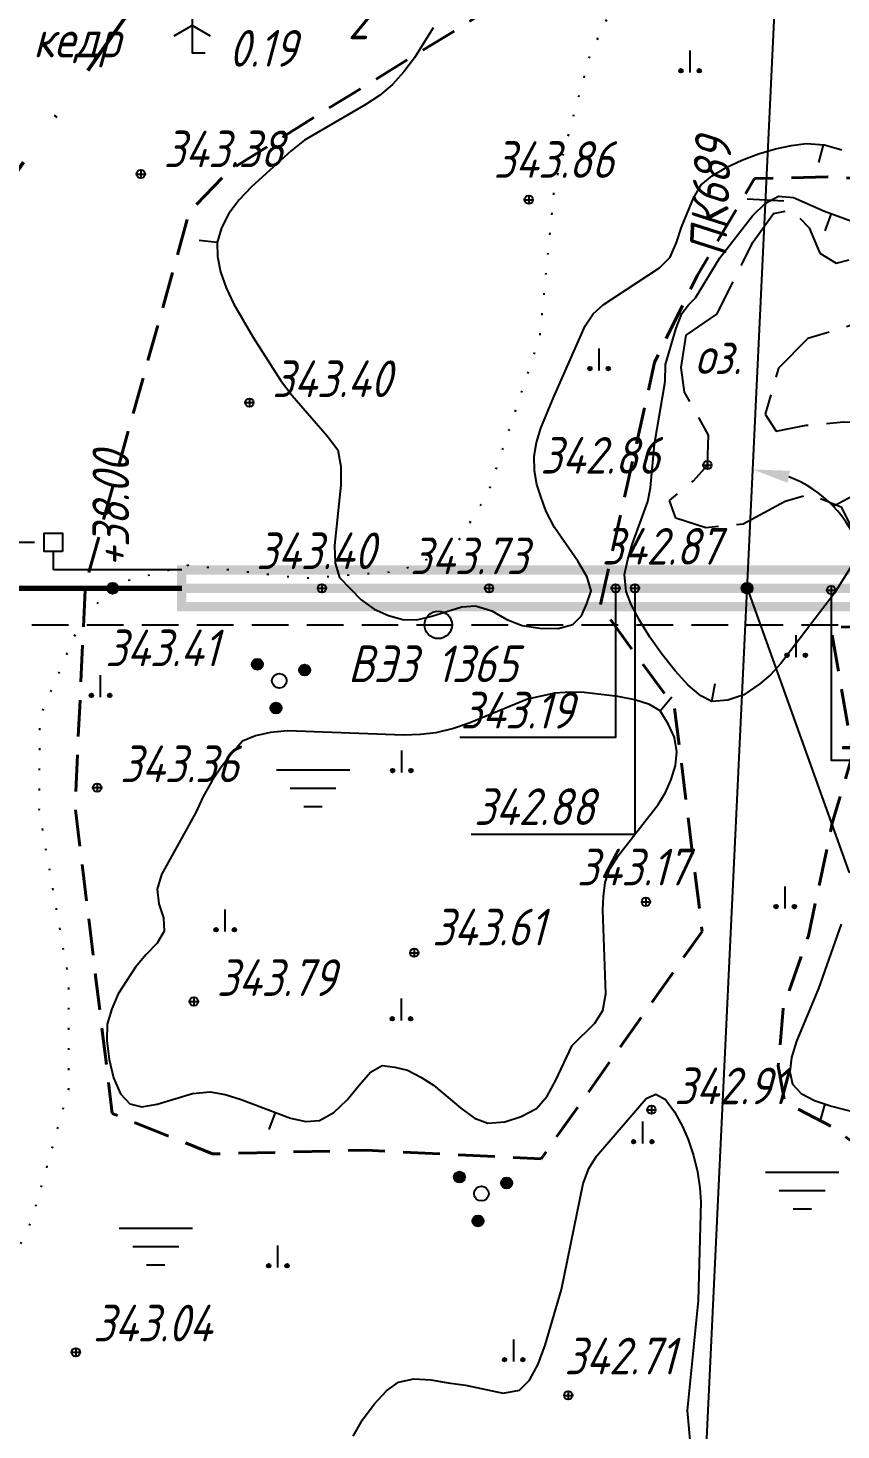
# Model space of a CAD drawing. Extents: x 27 to 1288, y -35 to 667.
# Drawn here: x 356.9 to 401.3, y 303.9 to 380.4 of the extents above; entities that cross this region are included whole.
import ezdxf
from ezdxf.enums import TextEntityAlignment as Align

# ---------------------------------------------------------------- set-up
doc = ezdxf.new("R2010")
doc.units = 0
doc.header["$PDMODE"] = 34
for name, pattern in [('ACAD_ISO10W100', [18, 12, -3, 0, -3]), ('IZ_HIDDEN', [3, 2, -1]), ('ИИDash_40_10', [5, 4, -1]), ('ИИDot', [1, 0, -1])]:
    doc.linetypes.add(name, pattern=pattern)
for name, color, linetype, lineweight in [('ИИ_БОЛОТО_025', 3, 'Continuous', 25), ('ИИ_ГЕОФИЗИКА_025', 7, 'Continuous', 25), ('ИИ_ГИДРОГРАФИЯ_025', 3, 'Continuous', 25), ('ИИ_ГИДРОЛОГИЯ_025', 150, 'Continuous', 25), ('ИИ_ГРАНИЦА_025', 7, 'Continuous', 25), ('ИИ_КОНТУР_025', 7, 'ИИDot', 25), ('ИИ_ОТМЕТКА_025', 7, 'Continuous', 25), ('ИИ_ПИКЕТАЖ_025', 7, 'Continuous', 25), ('ИИ_РАЗМЕР_025', 7, 'Continuous', 25), ('ИИ_РЕЛЬЕФ_025', 34, 'Continuous', 25), ('ИИ_ТЕКСТ_025', 7, 'Continuous', 25), ('ИИ_ТРАССА_АД_025', 1, 'Continuous', 25), ('ИИ_ТРАССА_ТРУБ_025', 7, 'Continuous', 25), ('ИИ_УГОДЬЯ_025', 7, 'Continuous', 25)]:
    doc.layers.add(name, color=color, linetype=linetype, lineweight=lineweight)
doc.layers.add('ТХ-Л', color=140, linetype='Continuous')
doc.styles.add('VNIPISIMPLEXCUR', font='simplex.shx', dxfattribs={"width": 0.8, "oblique": 15})
doc.dimstyles.new('Алекс', dxfattribs={"dimtxt": 2.5, "dimasz": 2.5, "dimexe": 1.33, "dimexo": 1, "dimgap": 1, "dimtad": 1, "dimdec": 0, "dimlfac": 100, "dimrnd": 1, "dimzin": 0, "dimdsep": 46, "dimtxsty": 'Standard', "dimblk": 'OBLIQUE', "dimcen": 2.5, "dimdle": 1.33, "dimadec": 0, "dimazin": 0, "dimtfac": 1, "dimtdec": 0, "dimtofl": 0, "dimtmove": 0, "dimatfit": 3, "dimfxl": 1, "dimtolj": 1, "dimtzin": 0, "dimarcsym": 0})
doc.dimstyles.new('ИИ-1000-м-dm$0', dxfattribs={"dimtxt": 2.5, "dimasz": 2.5, "dimexe": 1.25, "dimexo": 0, "dimgap": 1, "dimtad": 1, "dimtoh": 1, "dimzin": 1, "dimdsep": 46, "dimtxsty": 'VNIPISIMPLEXCUR', "dimblk": 'OBLIQUE', "dimcen": 2.5, "dimaunit": 1, "dimazin": 0, "dimtfac": 1, "dimtmove": 1, "dimatfit": 2, "dimfxl": 1, "dimarcsym": 0})
doc.dimstyles.new('ИИ-1000-м-dm$2', dxfattribs={"dimtxt": 2.5, "dimasz": 2.5, "dimexe": 1.25, "dimexo": 0, "dimgap": 1, "dimtad": 2, "dimtoh": 1, "dimzin": 1, "dimdsep": 46, "dimtxsty": 'VNIPISIMPLEXCUR', "dimcen": 2.5, "dimaunit": 1, "dimazin": 0, "dimtfac": 1, "dimtmove": 1, "dimatfit": 2, "dimfxl": 1, "dimarcsym": 0})

# ---------------------------------------------------------------- blocks, each defined once
blk = doc.blocks.new('ИИ05407')
at = {"linetype": 'Continuous', "lineweight": 25}
h = blk.add_hatch(color=0, dxfattribs=at)
edge = h.paths.add_edge_path()
edge.add_arc((-0.5, 0.1), 0.1, 0, 360)
h = blk.add_hatch(color=0, dxfattribs=at)
edge = h.paths.add_edge_path()
edge.add_arc((0.5, 0.1), 0.1, 0, 360)
at = {"color": 0, "linetype": 'Continuous', "lineweight": 25}
blk.add_lwpolyline([(0, 0), (0, 1.2)], dxfattribs=at)
for centre in [(-0.5, 0.1), (0.5, 0.1)]:
    blk.add_circle(centre, 0.1, dxfattribs=at)
blk = doc.blocks.new('ИИ05468')
at = {"color": 0, "linetype": 'Continuous', "lineweight": 25}
for points in [[(-2, 1), (2, 1)], [(-1.25, 0), (1.25, 0)], [(-0.5, -1), (0.5, -1)]]:
    blk.add_lwpolyline(points, dxfattribs=at)
blk = doc.blocks.new('PICKET')
at = {"color": 0, "linetype": 'Continuous', "lineweight": 25}
for p, q in [((-0.23, 0), (0.23, 0)), ((0, 0.23), (0, -0.23))]:
    blk.add_line(p, q, dxfattribs=at)
blk.add_circle((0, 0), 0.23, dxfattribs=at)
at = {"color": 0, "linetype": 'Continuous', "style": 'VNIPISIMPLEXCUR', "oblique": 15, "width": 0.8}
blk.add_attdef('OTMETKA', (1.25, 0.3), '', height=2, dxfattribs=at)
at = {"color": 8, "linetype": 'Continuous', "style": 'VNIPISIMPLEXCUR', "oblique": 15, "width": 0.8, "flags": 1}
blk.add_attdef('NOMER', (1.25, -2.7), '', height=2, dxfattribs=at)
blk = doc.blocks.new('ИИ053672А')
at = {"color": 0, "linetype": 'Continuous'}
for points in [[(0.7, 3.096), (0, 3.5), (-0.7, 3.096)], [(0, 3.5), (0, 0), (0.7, 0)], [(0.85, 2.009), (0, 2.5), (-0.85, 2.009)], [(1, 0.923), (0, 1.5), (-1, 0.923)]]:
    blk.add_lwpolyline(points, dxfattribs=at)
at = {"color": 0, "linetype": 'Continuous', "style": 'VNIPISIMPLEXCUR', "oblique": 15, "width": 0.8}
blk.add_attdef('RACE1', text='', height=2, dxfattribs=at).set_placement((-2, 2.25), align=Align.RIGHT)
blk.add_attdef('HEIGHT', (2, 2.25), '', height=2, dxfattribs=at)
blk.add_attdef('DISTANCE', text='', height=2, dxfattribs=at).set_placement((8.5, 1.75), align=Align.MIDDLE_LEFT)
blk.add_attdef('RACE2', text='', height=2, dxfattribs=at).set_placement((-2, 1.25), align=Align.TOP_RIGHT)
blk.add_attdef('THICKNESS', text='', height=2, dxfattribs=at).set_placement((2, 1.25), align=Align.TOP_LEFT)
blk = doc.blocks.new('ИИ15001')
at = {"color": 0, "linetype": 'Continuous', "lineweight": 25}
blk.add_lwpolyline([(0, 1), (0, -1)], dxfattribs=at)
at = {"color": 0, "linetype": 'Continuous', "lineweight": 25, "style": 'VNIPISIMPLEXCUR', "oblique": 15, "width": 0.8}
blk.add_attdef('STATIONING', text='', height=2, dxfattribs=at).set_placement((0, 2), align=Align.CENTER)
at = {"color": 7, "linetype": 'Continuous', "lineweight": 25, "style": 'VNIPISIMPLEXCUR', "oblique": 15, "width": 0.8}
blk.add_attdef('HEIGHT', text='', height=2, dxfattribs=at).set_placement((0, -2), align=Align.TOP_CENTER)
blk = doc.blocks.new('ИИ15002')
at = {"linetype": 'Continuous', "lineweight": 25}
h = blk.add_hatch(color=0, dxfattribs=at)
edge = h.paths.add_edge_path()
edge.add_arc((0, 0), 0.3, 0, 360)
at = {"color": 0, "linetype": 'Continuous', "lineweight": 25}
blk.add_circle((0, 0), 0.3, dxfattribs=at)
at = {"color": 0, "linetype": 'Continuous', "style": 'VNIPISIMPLEXCUR', "oblique": 15, "width": 0.8}
blk.add_attdef('STATIONING', (1, 1.3), '', height=2, rotation=90, dxfattribs=at)
at = {"color": 7, "linetype": 'Continuous', "style": 'VNIPISIMPLEXCUR', "oblique": 15, "width": 0.8}
blk.add_attdef('HEIGHT', text='', height=2, dxfattribs=at).set_placement((0, -1.3), align=Align.TOP_CENTER)
blk = doc.blocks.new('ИИ150022')
at = {"linetype": 'Continuous', "lineweight": 25}
h = blk.add_hatch(color=0, dxfattribs=at)
edge = h.paths.add_edge_path()
edge.add_arc((0, 0), 0.3, 0, 360)
at = {"color": 0, "linetype": 'Continuous', "lineweight": 25}
blk.add_circle((0, 0), 0.3, dxfattribs=at)
at = {"color": 0, "linetype": 'Continuous', "style": 'VNIPISIMPLEXCUR', "oblique": 15, "width": 0.8}
for tag, p in [('STATIONING1', (1, 4.7)), ('STATIONING2', (1, 1.3))]:
    blk.add_attdef(tag, p, '', height=2, dxfattribs=at)
at = {"color": 7, "linetype": 'Continuous', "style": 'VNIPISIMPLEXCUR', "oblique": 15, "width": 0.8}
blk.add_attdef('HEIGHT', text='', height=2, dxfattribs=at).set_placement((0, -1.3), align=Align.TOP_CENTER)
blk = doc.blocks.new('ИИ053296')
at = {"color": 0, "linetype": 'Continuous', "lineweight": 25}
blk.add_lwpolyline([(0, 0), (1, 0)], dxfattribs=at)
blk = doc.blocks.new('*D39')
at = {"layer": 'Defpoints', "color": 0, "transparency": 16777216}
for p in [(400.908, 449.847), (399.589, 355.38), (299.105, 349.863), (438.723, 349.861), (391.42, 249.785)]:
    blk.add_point(p, dxfattribs=at)
at = {"layer": 'ИИ_РАЗМЕР_025', "color": 0, "lineweight": -2, "transparency": 16777216}
for p, q in [((408.369, 358.373), (415.625, 360.505)), ((400.865, 354.343), (408.369, 358.373))]:
    blk.add_line(p, q, dxfattribs=at)
blk.add_arc((396.166, 349.862), 6.493, 17.71807, 69.56616, dxfattribs=at)
at = {"layer": 'ИИ_РАЗМЕР_025', "color": 0, "transparency": 16777216}
for points in [[(398.366, 355.62), (398.5, 356.273), (396.474, 356.348)], [(402.681, 351.889), (402.022, 351.786), (402.659, 349.862)]]:
    blk.add_solid(points, dxfattribs=at)
at = {"layer": 'ИИ_РАЗМЕР_025', "color": 0, "transparency": 16777216, "insert": (411.76, 361.132), "char_height": 2, "attachment_point": 5, "rotation": 16.37319, "style": 'VNIPISIMPLEXCUR'}
blk.add_mtext("87°17'", dxfattribs=at)
blk = doc.blocks.new('ИИ053951')
at = {"linetype": 'Continuous', "lineweight": 25}
h = blk.add_hatch(color=0, dxfattribs=at)
edge = h.paths.add_edge_path()
edge.add_arc((-1.403, 0.53), 0.3, 0, 360)
h = blk.add_hatch(color=0, dxfattribs=at)
edge = h.paths.add_edge_path()
edge.add_arc((1.16, 0.95), 0.3, 0, 360)
h = blk.add_hatch(color=0, dxfattribs=at)
edge = h.paths.add_edge_path()
edge.add_arc((0.243, -1.48), 0.3, 0, 360)
at = {"color": 0, "linetype": 'Continuous', "lineweight": 25}
for centre, radius in [((-1.403, 0.53), 0.3), ((1.16, 0.95), 0.3), ((0, 0), 0.4), ((0.243, -1.48), 0.3)]:
    blk.add_circle(centre, radius, dxfattribs=at)
blk = doc.blocks.new('ИИ22001')
at = {"color": 0, "linetype": 'Continuous', "lineweight": 25}
blk.add_circle((0, 0), 0.75, dxfattribs=at)
at = {"color": 0, "linetype": 'Continuous', "style": 'VNIPISIMPLEXCUR', "oblique": 15, "width": 0.8}
blk.add_attdef('NUMBER', (1.7, -1), '', height=2, dxfattribs=at)
blk = doc.blocks.new('_Oblique')
at = {"color": 0, "linetype": 'ByBlock', "lineweight": -2}
blk.add_line((-0.5, -0.5), (0.5, 0.5), dxfattribs=at)
blk = doc.blocks.new('*D52')
at = {"layer": 'Defpoints', "color": 0, "transparency": 16777216}
for p in [(342.407, 352.362), (358.286, 352.362), (358.286, 349.863)]:
    blk.add_point(p, dxfattribs=at)
at = {"layer": 'ТХ-Л', "color": 0, "lineweight": -2, "transparency": 16777216}
for p, q in [((342.407, 352.362), (342.407, 364.744)), ((357.286, 352.362), (341.077, 352.362)), ((342.407, 348.533), (342.407, 352.362)), ((357.286, 349.863), (341.077, 349.863))]:
    blk.add_line(p, q, dxfattribs=at)
at = {"layer": 'ТХ-Л', "color": 0, "lineweight": -2, "transparency": 16777216, "xscale": 2.5, "yscale": 2.5, "zscale": 2.5}
for p, rotation in [((342.407, 352.362), 90), ((342.407, 349.863), 270)]:
    blk.add_blockref('_Oblique', p, dxfattribs=dict(at, rotation=rotation))
at = {"layer": 'ТХ-Л', "color": 0, "transparency": 16777216, "insert": (340.157, 360.473), "char_height": 2.5, "attachment_point": 5, "rotation": 90, "style": 'VNIPISIMPLEXCUR'}
blk.add_mtext('\\A1;2.50', dxfattribs=at)
blk = doc.blocks.new('*D56')
at = {"layer": 'Defpoints', "color": 0, "transparency": 16777216}
for p in [(264.127, 349.863, 0.1), (323.314, 349.862, -342.96), (323.314, 241.522)]:
    blk.add_point(p, dxfattribs=at)
at = {"layer": 'ТХ-Л', "color": 0, "lineweight": -2, "transparency": 16777216}
for p, q in [((264.127, 349.863), (264.127, 240.272)), ((323.314, 349.862), (323.314, 240.272)), ((264.127, 241.522), (323.314, 241.522)), ((293.721, 241.522), (296.777, 232.635)), ((296.777, 232.635), (396.842, 232.635))]:
    blk.add_line(p, q, dxfattribs=at)
at = {"layer": 'ТХ-Л', "color": 0, "lineweight": -2, "transparency": 16777216, "xscale": 2.5, "yscale": 2.5, "zscale": 2.5, "rotation": 180}
blk.add_blockref('_Oblique', (264.127, 241.522), dxfattribs=at)
at = {"layer": 'ТХ-Л', "color": 0, "lineweight": -2, "transparency": 16777216, "xscale": 2.5, "yscale": 2.5, "zscale": 2.5}
blk.add_blockref('_Oblique', (323.314, 241.522), dxfattribs=at)
at = {"layer": 'ТХ-Л', "color": 0, "transparency": 16777216, "insert": (346.81, 235.302), "char_height": 2.5, "attachment_point": 5, "style": 'VNIPISIMPLEXCUR'}
blk.add_mtext('Укрепление береговой траншеи трехмерными георешетками', dxfattribs=at)

msp = doc.modelspace()

# ---------------------------------------------------------------- linework, layer by layer
at = {"layer": 'ИИ_ГЕОФИЗИКА_025', "linetype": 'IZ_HIDDEN', "flags": 128}
msp.add_lwpolyline([(120.134, 347.863), (299.105, 347.863), (438.723, 347.861)], dxfattribs=at)
at = {"layer": 'ИИ_ГИДРОГРАФИЯ_025', "linetype": 'ИИDash_40_10', "flags": 128}
msp.add_lwpolyline([(392.842, 363.675), (394.508, 364.826), (396.497, 368.768), (397.61, 370.324), (398.591, 370.52), (399.548, 369.533), (400.14, 368.154), (401.018, 367.606), (402.406, 367.945), (403.971, 368.022), (405.333, 367.692), (405.869, 366.72), (405.408, 365.752), (404.215, 365.253), (402.72, 364.49), (399.475, 363.488), (397.881, 361.881), (397.14, 359.358), (397.741, 358.434), (399.389, 358.764), (401.419, 358.938), (403.073, 358.902), (404.095, 357.854), (404.321, 354.383), (403.857, 352.821), (402.779, 352.386), (401.935, 353.05), (401.336, 354.264), (399.594, 354.983), (398.233, 354.594), (395.957, 353.353), (393.907, 353.166), (392.274, 353.687), (391.936, 354.659), (393.247, 355.727), (393.998, 356.586), (394.065, 358.227), (392.756, 360.563), (392.569, 361.905)], close=True, dxfattribs=at)
at = {"layer": 'ИИ_ГИДРОЛОГИЯ_025', "linetype": 'IZ_HIDDEN', "lineweight": 40, "flags": 128}
msp.add_lwpolyline([(438.252, 391.639), (432.796, 393.803), (430.198, 393.977), (425.002, 393.977), (421.191, 395.102), (416.342, 397.266), (408.374, 398.478), (401.1, 399.171), (395.73, 399.171), (391.833, 395.535), (386.955, 384.693), (381.153, 380.884), (373.012, 375.863), (367.903, 372.659), (365.738, 370.409), (360.066, 350.078), (359.493, 337.956), (361.529, 321.199), (367.001, 318.983), (375.378, 319.189), (384.923, 318.708), (393.712, 331.133), (392.201, 343.351), (388.15, 348.911), (391.112, 362.184), (393.45, 366.946), (396.568, 372.227), (400.552, 372.313), (404.276, 372.14), (407.999, 369.629), (409.558, 367.032), (409.385, 363.136), (407.133, 359.587), (406.874, 355.431), (406.874, 350.063), (408.086, 347.207), (407.653, 346.947), (405.315, 347.899), (403.323, 347.813), (400.725, 347.726), (401.937, 340.849), (400.811, 337.04), (399.512, 330.893), (398.126, 326.91), (397.866, 323.794), (398.213, 321.802), (400.724, 320.504), (402.63, 319.119), (405.314, 314.79), (407.566, 313.924), (408.605, 315.309), (411.117, 318.08), (412.502, 325.352), (415.966, 331.066), (418.478, 336.434), (421.249, 339.637), (430.895, 347.019), (440.768, 355.503)], dxfattribs=at)
at = {"layer": 'ИИ_ГРАНИЦА_025', "color": 150, "linetype": 'ACAD_ISO10W100', "lineweight": 50, "flags": 128}
msp.add_lwpolyline([(404.551, 449.826), (378.09, 403.643), (354.025, 369.331), (340.765, 352.073), (337.745, 338.489), (334.581, 316.346), (421.044, 251.408)], dxfattribs=at)
at = {"layer": 'ИИ_КОНТУР_025', "flags": 128}
msp.add_lwpolyline([(385.675, 396.401), (388.14, 393.982), (390.08, 391.714), (390.15, 387.9), (390.206, 385.392), (389.373, 382.749), (387.598, 379.024), (385.642, 371.787), (384.84, 363.57), (381.997, 354.992), (380.168, 352.054), (377.184, 350.773), (371.921, 350.389), (365.697, 351.115), (361.824, 350.14), (359.883, 348.229), (357.565, 342.845), (357.528, 337.71), (359.143, 328.487), (359.136, 322.516), (357.127, 315.364), (354.481, 309.801), (350.757, 303.71), (346.958, 294.534), (345.606, 288.683), (344.711, 283.709), (346.899, 277.436), (350.618, 270.869), (355.677, 265.574), (367.052, 249.786)], dxfattribs=at)
at = {"layer": 'ИИ_ОТМЕТКА_025'}
for points, elevation in [([(388.991, 349.862), (388.991, 341.72), (380.486, 341.72)], 343.19), ([(390.041, 349.862), (390.041, 336.412), (381.109, 336.412)], 342.88), ([(400.75, 349.766), (400.75, 340.486), (409.664, 340.486)], 342.93)]:
    msp.add_lwpolyline(points, dxfattribs=dict(at, elevation=elevation))
at = {"layer": 'ИИ_ПИКЕТАЖ_025', "elevation": 342.87}
msp.add_lwpolyline([(396.166, 349.862), (401.721, 334.388), (450.534, 334.388)], dxfattribs=at)
at = {"layer": 'ИИ_РЕЛЬЕФ_025'}
for points, elevation in [([(379.037, 380.458), (378.008, 378.816), (377.438, 378.048), (376.817, 377.359), (376.107, 376.766), (375.323, 376.245), (372.018, 374.324), (371.289, 373.745), (369.114, 371.777), (368.446, 371.062), (367.884, 370.317), (367.484, 369.538), (367.256, 368.733), (367.262, 367.968), (367.437, 367.14), (367.749, 366.268), (368.167, 365.372), (369.187, 363.587), (370.698, 361.23), (371.343, 360.384), (373.257, 358.188), (373.828, 357.411), (374.005, 356.516), (373.999, 355.484), (373.657, 352.19), (373.691, 351.234), (373.928, 350.452), (375.104, 349.224), (375.811, 348.719), (376.599, 348.369), (377.372, 348.15), (378.145, 348.144), (378.966, 348.344), (380.601, 348.852), (381.342, 348.908), (382.236, 348.622), (383.055, 348.165), (383.898, 347.833), (384.863, 347.686), (385.851, 347.663), (386.649, 347.883), (387.131, 348.349), (387.416, 349.021), (387.647, 349.713), (387.436, 350.469), (386.928, 351.338), (385.658, 353.187), (385.209, 354.048), (384.922, 354.809), (384.694, 355.528), (384.56, 356.265), (384.552, 357.08), (384.674, 357.815), (384.912, 358.609), (385.611, 360.308), (387.323, 364.189), (387.77, 364.845), (388.315, 365.335), (391.378, 367.346), (391.972, 367.941), (392.316, 368.732), (392.588, 369.567), (393.242, 371.151), (393.649, 371.888), (394.265, 372.383), (395.025, 372.834), (395.883, 373.233), (396.793, 373.572), (397.71, 373.842), (398.587, 374.036), (399.38, 374.145), (400.378, 374.069), (401.34, 373.791)], 343.5), ([(401.832, 351.055), (400.926, 349.591), (398.011, 345.754), (397.435, 345.133), (396.865, 344.646), (395.99, 344.047), (395.12, 343.749), (394.235, 343.675), (393.634, 343.996), (392.954, 344.575), (392.238, 345.346), (391.527, 346.24), (390.862, 347.189), (390.285, 348.125), (389.838, 348.983), (389.562, 349.692), (389.477, 350.611), (389.657, 351.439), (389.897, 352.249), (390.756, 354.606), (390.889, 355.349), (391.109, 357.721), (391.689, 361.143), (391.715, 362.077), (392.289, 364.058), (392.609, 364.855), (392.968, 365.332), (393.341, 365.72), (394.674, 367.897), (396.464, 370.195), (397.167, 370.878), (397.884, 371.257), (398.701, 371.193), (400.388, 370.453), (402.027, 369.851)], 343), ([(401.298, 331.525), (400.067, 328.011), (398.861, 325.136), (398.59, 324.248), (398.493, 323.457), (398.636, 322.796), (399.112, 322.276), (399.849, 321.893), (400.759, 321.598), (402.744, 321.082)], 343.5), ([(374.667, 303.571), (375.18, 304.463), (375.814, 305.325), (376.493, 306.047), (377.144, 306.523), (377.981, 306.714), (378.899, 306.66), (379.858, 306.483), (380.799, 306.36), (382.853, 305.929), (383.747, 306.081), (384.298, 306.638), (384.755, 307.508), (385.14, 308.552), (386.037, 311.575), (387.227, 317.369), (387.531, 318.197), (387.943, 318.857), (390.651, 322.01), (391.18, 322.247), (391.713, 321.948), (392.198, 321.28), (392.618, 320.515), (392.951, 319.763), (393.231, 318.903), (393.448, 318.004), (393.592, 317.137), (393.638, 316.378), (393.494, 310.981), (392.899, 304.976), (393.599, 297.108)], 343)]:
    msp.add_lwpolyline(points, dxfattribs=dict(at, elevation=elevation))
at = {"layer": 'ИИ_РЕЛЬЕФ_025', "elevation": 343.5}
msp.add_lwpolyline([(386.506, 344.198), (385.666, 344.136), (384.184, 343.813), (381.006, 342.496), (380.137, 342.211), (379.179, 341.978), (378.349, 341.87), (377.415, 341.839), (371.089, 342.077), (370.158, 341.991), (369.333, 341.813), (368.639, 341.521), (368.035, 340.828), (367.472, 340.097), (366.951, 339.327), (366.489, 338.503), (366.091, 337.619), (364.217, 334.235), (363.971, 333.432), (364.06, 332.631), (364.316, 331.864), (364.365, 331.143), (363.981, 330.482), (363.371, 329.87), (362.788, 329.187), (361.84, 327.727), (361.495, 326.906), (361.24, 326.073), (361.232, 325.175), (361.351, 324.147), (361.599, 323.132), (361.975, 322.272), (362.479, 321.71), (363.145, 321.556), (363.977, 321.708), (365.896, 322.28), (366.862, 322.375), (367.688, 322.236), (368.566, 321.952), (371.255, 320.927), (372.082, 320.762), (372.83, 320.801), (373.612, 321.245), (374.335, 321.934), (374.993, 322.743), (375.623, 323.438), (376.25, 323.811), (376.948, 323.726), (377.637, 323.548), (378.362, 323.182), (379.047, 322.737), (380.541, 321.474), (381.295, 320.939), (382.017, 320.657), (382.945, 320.729), (383.834, 321.018), (384.667, 321.466), (385.248, 322.137), (385.728, 323.018), (386.625, 324.906), (387.851, 326.113), (388.293, 326.805), (388.45, 327.715), (388.289, 332.301), (388.322, 333.029), (388.423, 333.802), (388.661, 334.517), (389.126, 335.257), (391.314, 338.049), (391.703, 338.708), (392.017, 339.427), (392.253, 340.183), (392.323, 340.934), (392.208, 341.723), (391.85, 342.466), (391.423, 343.168), (390.829, 343.508), (390.032, 343.768), (389.116, 343.958), (387.268, 344.164)], close=True, dxfattribs=at)
at = {"layer": 'ИИ_ТРАССА_АД_025', "flags": 128}
msp.add_lwpolyline([(391.42, 249.785), (400.908, 449.847)], dxfattribs=at)
at = {"layer": 'ИИ_ТРАССА_АД_025'}
msp.add_lwpolyline([(391.42, 249.785), (400.908, 449.847)], dxfattribs=at)
at = {"layer": 'ИИ_ТРАССА_ТРУБ_025', "color": 4}
msp.add_lwpolyline([(232.314, 349.863), (299.105, 349.863), (365.314, 349.862)], dxfattribs=at)
at = {"layer": 'ТХ-Л', "ltscale": 100}
for points in [[(358.814, 351.862), (357.814, 351.862), (357.814, 352.862), (358.814, 352.862), (358.814, 351.862)], [(358.314, 350.861), (358.314, 351.862)]]:
    msp.add_lwpolyline(points, dxfattribs=at)
at = {"layer": 'ТХ-Л', "ltscale": 100, "elevation": 343.78}
msp.add_lwpolyline([(365.314, 350.861), (358.314, 350.861)], dxfattribs=at)
at = {"layer": 'ТХ-Л', "const_width": 0.5, "elevation": 343.78}
msp.add_lwpolyline([(365.314, 348.861), (365.314, 350.861), (426.314, 350.861), (426.314, 348.861), (365.314, 348.861)], dxfattribs=at)
at = {"layer": 'ТХ-Л', "lineweight": 70, "ltscale": 100}
msp.add_lwpolyline([(232.314, 349.863), (365.314, 349.863)], dxfattribs=at)
at = {"layer": 'ТХ-Л', "linetype": 'IZ_HIDDEN', "const_width": 0.5, "elevation": 343.78}
msp.add_lwpolyline([(365.314, 349.861), (426.314, 349.861)], dxfattribs=at)

# ---------------------------------------------------------------- block references
at = {"layer": 'ИИ_БОЛОТО_025', "rotation": 359.9998644233977}
for p in [(372.48, 338.95), (399.17, 316.986), (363.899, 313.924)]:
    msp.add_blockref('ИИ05468', p, dxfattribs=at)
at = {"layer": 'ИИ_ГЕОФИЗИКА_025'}
ref = msp.add_blockref('ИИ22001', (379.314, 347.862), dxfattribs=dict(at, rotation=359.9998644233977))
ref.add_attrib('NUMBER', 'ВЭЗ 1365', (374.392, 344.738), dxfattribs={"layer": '0', "color": 0, "height": 2, "style": 'VNIPISIMPLEXCUR', "oblique": 15, "width": 0.8})
at = {"layer": 'ИИ_ОТМЕТКА_025'}
ref = msp.add_blockref('PICKET', (363.084, 372.474, 343.38), dxfattribs=dict(at, rotation=359.9998644233977))
ref.add_attrib('OTMETKA', '343.38', (364.331, 372.843, 343.38), dxfattribs={"layer": '0', "color": 0, "linetype": 'Continuous', "height": 2, "rotation": 359.99986, "style": 'VNIPISIMPLEXCUR', "oblique": 15, "width": 0.8})
ref = msp.add_blockref('PICKET', (384.247, 371.072, 343.86), dxfattribs=dict(at, rotation=359.9998644233977))
ref.add_attrib('OTMETKA', '343.86', (382.336, 372.263, 343.86), dxfattribs={"layer": '0', "color": 0, "linetype": 'Continuous', "height": 2, "rotation": 359.99986, "style": 'VNIPISIMPLEXCUR', "oblique": 15, "width": 0.8})
at = {"layer": 'ИИ_ОТМЕТКА_025', "rotation": 359.9998644233977}
for p, values in [((369.009, 359.998, 343.4), {'OTMETKA': '343.40'}), ((360.704, 338.977, 343.36), {'OTMETKA': '343.36'}), ((365.979, 327.307, 343.79), {'OTMETKA': '343.79'}), ((390.943, 321.397, 342.91), {'OTMETKA': '342.91'})]:
    msp.add_blockref('PICKET', p, dxfattribs=at).add_auto_attribs(values)
at = {"layer": 'ИИ_ОТМЕТКА_025'}
ref = msp.add_blockref('PICKET', (393.998, 356.586), dxfattribs=dict(at, rotation=359.9998644233977))
ref.add_attrib('OTMETKA', '342.86', (384.886, 356.118), dxfattribs={"layer": '0', "color": 0, "linetype": 'Continuous', "height": 2, "rotation": 359.99986, "style": 'VNIPISIMPLEXCUR', "oblique": 15, "width": 0.8})
ref = msp.add_blockref('PICKET', (372.967, 349.862, 343.4), dxfattribs=dict(at, rotation=359.9998644233977))
ref.add_attrib('OTMETKA', '343.40', (369.379, 350.907, 343.4), dxfattribs={"layer": '0', "color": 0, "linetype": 'Continuous', "height": 2, "rotation": 359.99986, "style": 'VNIPISIMPLEXCUR', "oblique": 15, "width": 0.8})
ref = msp.add_blockref('PICKET', (382.084, 349.862, 343.73), dxfattribs=dict(at, rotation=359.9998644233977))
ref.add_attrib('OTMETKA', '343.73', (377.776, 350.626, 343.73), dxfattribs={"layer": '0', "color": 0, "linetype": 'Continuous', "height": 2, "rotation": 359.99986, "style": 'VNIPISIMPLEXCUR', "oblique": 15, "width": 0.8})
ref = msp.add_blockref('PICKET', (388.991, 349.862, 343.19), dxfattribs=dict(at, rotation=359.9998644233977))
ref.add_attrib('OTMETKA', '343.19', (380.533, 342.204, 343.19), dxfattribs={"layer": '0', "color": 0, "linetype": 'Continuous', "height": 2, "rotation": 359.99986, "style": 'VNIPISIMPLEXCUR', "oblique": 15, "width": 0.8})
ref = msp.add_blockref('PICKET', (390.041, 349.862, 342.88), dxfattribs=dict(at, rotation=359.9998644233977))
ref.add_attrib('OTMETKA', '342.88', (381.267, 336.94, 342.88), dxfattribs={"layer": '0', "color": 0, "linetype": 'Continuous', "height": 2, "rotation": 359.99986, "style": 'VNIPISIMPLEXCUR', "oblique": 15, "width": 0.8})
ref = msp.add_blockref('PICKET', (400.75, 349.766, 342.93), dxfattribs=dict(at, rotation=359.9998644233977))
ref.add_attrib('OTMETKA', '342.93', (401.185, 341.067, 514.849), dxfattribs={"layer": '0', "color": 0, "linetype": 'Continuous', "height": 2, "rotation": 359.99986, "style": 'VNIPISIMPLEXCUR', "oblique": 15, "width": 0.8})
ref = msp.add_blockref('PICKET', (390.642, 332.746, 343.17), dxfattribs=dict(at, rotation=359.9998644233977))
ref.add_attrib('OTMETKA', '343.17', (386.877, 333.643, 343.17), dxfattribs={"layer": '0', "color": 0, "linetype": 'Continuous', "height": 2, "rotation": 359.99986, "style": 'VNIPISIMPLEXCUR', "oblique": 15, "width": 0.8})
ref = msp.add_blockref('PICKET', (378.006, 329.964, 343.61), dxfattribs=dict(at, rotation=359.9998644233977))
ref.add_attrib('OTMETKA', '343.61', (378.99, 330.367, 343.61), dxfattribs={"layer": '0', "color": 0, "linetype": 'Continuous', "height": 2, "rotation": 359.99986, "style": 'VNIPISIMPLEXCUR', "oblique": 15, "width": 0.8})
ref = msp.add_blockref('PICKET', (359.539, 308.155, 343.04), dxfattribs=dict(at, rotation=359.9998644233977))
ref.add_attrib('OTMETKA', '343.04', (360.486, 308.751, 343.04), dxfattribs={"layer": '0', "color": 0, "linetype": 'Continuous', "height": 2, "rotation": 359.99986, "style": 'VNIPISIMPLEXCUR', "oblique": 15, "width": 0.8})
ref = msp.add_blockref('PICKET', (386.406, 305.806, 342.71), dxfattribs=dict(at, rotation=359.9998644233977))
ref.add_attrib('OTMETKA', '342.71', (386.193, 306.951, 342.71), dxfattribs={"layer": '0', "color": 0, "linetype": 'Continuous', "height": 2, "rotation": 359.99986, "style": 'VNIPISIMPLEXCUR', "oblique": 15, "width": 0.8})
at = {"layer": 'ИИ_ПИКЕТАЖ_025', "color": 1}
ref = msp.add_blockref('ИИ15001', (397.172, 371.063), dxfattribs=dict(at, rotation=87.28470886784214))
ref.add_attrib('STATIONING', 'ПК689', dxfattribs={"layer": '0', "color": 0, "linetype": 'Continuous', "height": 2, "rotation": 87.28471, "style": 'VNIPISIMPLEXCUR', "oblique": 15, "width": 0.8}).set_placement((395.174, 371.158), align=Align.CENTER)
at = {"layer": 'ИИ_ПИКЕТАЖ_025', "color": 4}
ref = msp.add_blockref('ИИ15002', (361.542, 349.862, 343.41), dxfattribs=dict(at, rotation=359.9998644233977))
ref.add_attrib('STATIONING', '+38.00', (362.447, 350.976, 343.41), dxfattribs={"layer": '0', "color": 0, "linetype": 'Continuous', "height": 2, "rotation": 89.99986, "style": 'VNIPISIMPLEXCUR', "oblique": 15, "width": 0.8})
ref.add_attrib('HEIGHT', '343.41', dxfattribs={"layer": '0', "color": 7, "linetype": 'Continuous', "height": 2, "rotation": 359.99986, "style": 'VNIPISIMPLEXCUR', "oblique": 15, "width": 0.8}).set_placement((364.235, 347.606, 343.41), align=Align.TOP_CENTER)
at = {"layer": 'ИИ_ПИКЕТАЖ_025'}
ref = msp.add_blockref('ИИ150022', (396.166, 349.862, 342.87), dxfattribs=at)
ref.add_attrib('STATIONING1', 'ПК41+72.85 трассы ГК от пл. К N72', (401.685, 335.193, 343.5), dxfattribs={"layer": '0', "color": 0, "linetype": 'Continuous', "height": 2, "style": 'VNIPISIMPLEXCUR', "oblique": 15, "width": 0.8})
ref.add_attrib('STATIONING2', 'ПК688+78.77 трассы зимней а.д.', (401.61, 331.902, 342.87), dxfattribs={"layer": '0', "color": 0, "linetype": 'Continuous', "height": 2, "style": 'VNIPISIMPLEXCUR', "oblique": 15, "width": 0.8})
ref.add_attrib('HEIGHT', '342.87', dxfattribs={"layer": '0', "color": 7, "linetype": 'Continuous', "height": 2, "style": 'VNIPISIMPLEXCUR', "oblique": 15, "width": 0.8}).set_placement((391.478, 353.152, 342.87), align=Align.TOP_CENTER)
at = {"layer": 'ИИ_РЕЛЬЕФ_025'}
for p, rotation in [((400.321, 374.073, 343.5), 254.57647404), ((400.751, 370.319, 343), 249.8555790299999), ((367.256, 368.733, 343.5), 173.3199906891478), ((394.235, 343.675, 343), 79.3874352571939), ((391.423, 343.168, 343.5), 50.79960274999997), ((400.41, 321.711, 343.5), 254.18578988), ((370.408, 321.25, 343.5), 250.0240406099998)]:
    msp.add_blockref('ИИ053296', p, dxfattribs=dict(at, rotation=rotation))
at = {"layer": 'ИИ_УГОДЬЯ_025'}
ref = msp.add_blockref('ИИ053672А', (365.886, 379.084), dxfattribs=dict(at, rotation=359.9998644233977))
ref.add_attrib('RACE1', 'листв.', dxfattribs={"layer": '0', "color": 0, "linetype": 'Continuous', "height": 2, "rotation": 359.99986, "style": 'VNIPISIMPLEXCUR', "oblique": 15, "width": 0.8}).set_placement((363.445, 381.129), align=Align.RIGHT)
ref.add_attrib('RACE2', 'кедр', dxfattribs={"layer": '0', "color": 0, "linetype": 'Continuous', "height": 2, "rotation": 359.99986, "style": 'VNIPISIMPLEXCUR', "oblique": 15, "width": 0.8}).set_placement((361.942, 380.84), align=Align.TOP_RIGHT)
ref.add_attrib('HEIGHT', '9', (369.42, 381.326), dxfattribs={"layer": '0', "color": 0, "linetype": 'Continuous', "height": 2, "rotation": 359.99986, "style": 'VNIPISIMPLEXCUR', "oblique": 15, "width": 0.8})
ref.add_attrib('THICKNESS', '0.19', dxfattribs={"layer": '0', "color": 0, "linetype": 'Continuous', "height": 2, "rotation": 359.99986, "style": 'VNIPISIMPLEXCUR', "oblique": 15, "width": 0.8}).set_placement((367.886, 380.334), align=Align.TOP_LEFT)
ref.add_attrib('DISTANCE', '2', dxfattribs={"layer": '0', "color": 0, "linetype": 'Continuous', "height": 2, "rotation": 359.99986, "style": 'VNIPISIMPLEXCUR', "oblique": 15, "width": 0.8}).set_placement((374.386, 380.834), align=Align.MIDDLE_LEFT)
for name, p, rotation in [('ИИ05407', (393.048, 378.009), 359.9998644233977), ('ИИ05407', (388.087, 361.752), 359.9998644233977), ('ИИ05407', (398.848, 346.107), 359.9998644233977), ('ИИ053951', (370.641, 344.81), 343.6268088678422), ('ИИ05407', (360.89, 343.911), 359.9998644233977), ('ИИ05407', (377.322, 339.809), 359.9998644233977), ('ИИ05407', (398.246, 332.385), 359.9998644233977), ('ИИ05407', (367.691, 331.122), 359.9998644233977), ('ИИ05407', (377.299, 326.265), 359.9998644233977), ('ИИ05407', (390.474, 319.554), 359.9998644233977), ('ИИ053951', (381.667, 316.816), 343.6268088678422), ('ИИ05407', (370.565, 312.78), 359.9998644233977), ('ИИ05407', (383.427, 307.652), 359.9998644233977)]:
    msp.add_blockref(name, p, dxfattribs=dict(at, rotation=rotation))

# ---------------------------------------------------------------- texts
at = {"layer": 'ИИ_ТЕКСТ_025', "style": 'VNIPISIMPLEXCUR', "oblique": 15, "width": 0.8}
msp.add_text('оз.', height=2, rotation=359.99986, dxfattribs=at).set_placement((393.307, 361.555))

# ---------------------------------------------------------------- dimensions: what is measured, and where the dimension line sits
at = {"layer": 'ИИ_РАЗМЕР_025'}
dim = msp.add_angular_dim_2l(base=(399.589, 355.38), line1=((299.105, 349.863), (438.723, 349.861)), line2=((391.42, 249.785), (400.908, 449.847)), dimstyle='ИИ-1000-м-dm$2', override={"dimscale": 1, "dimtxt": 2, "dimasz": 2, "dimgap": 0.5, "dimlfac": 1}, dxfattribs=at)
dim.commit()
dim.dimension.update_dxf_attribs({"geometry": '*D39', "text_midpoint": (411.76, 361.132), "dimtype": 162})
at = {"layer": 'ТХ-Л'}
dim = msp.add_linear_dim(base=(342.407, 352.362), p1=(358.286, 349.863), p2=(358.286, 352.362), angle=90, text='2.50', dimstyle='Алекс', override={"dimdec": 2, "dimlfac": 1, "dimtxsty": 'VNIPISIMPLEXCUR', "dimtmove": 0, "dimtolj": 1}, dxfattribs=at)
dim.commit()
dim.dimension.update_dxf_attribs({"geometry": '*D52', "text_midpoint": (342.407, 360.473), "dimtype": 160})
dim = msp.add_linear_dim(base=(323.314, 241.522, 342.96), p1=(264.127, 349.863, 343.06), p2=(323.314, 349.862), text='Укрепление береговой траншеи трехмерными георешетками', dimstyle='ИИ-1000-м-dm$0', override={"dimlfac": 1, "dimtxsty": 'VNIPISIMPLEXCUR', "dimtolj": 0}, dxfattribs=at)
dim.commit()
dim.dimension.update_dxf_attribs({"geometry": '*D56', "text_midpoint": (297.777, 232.635, 342.96), "dimtype": 160})

doc.saveas('drawing.dxf')
